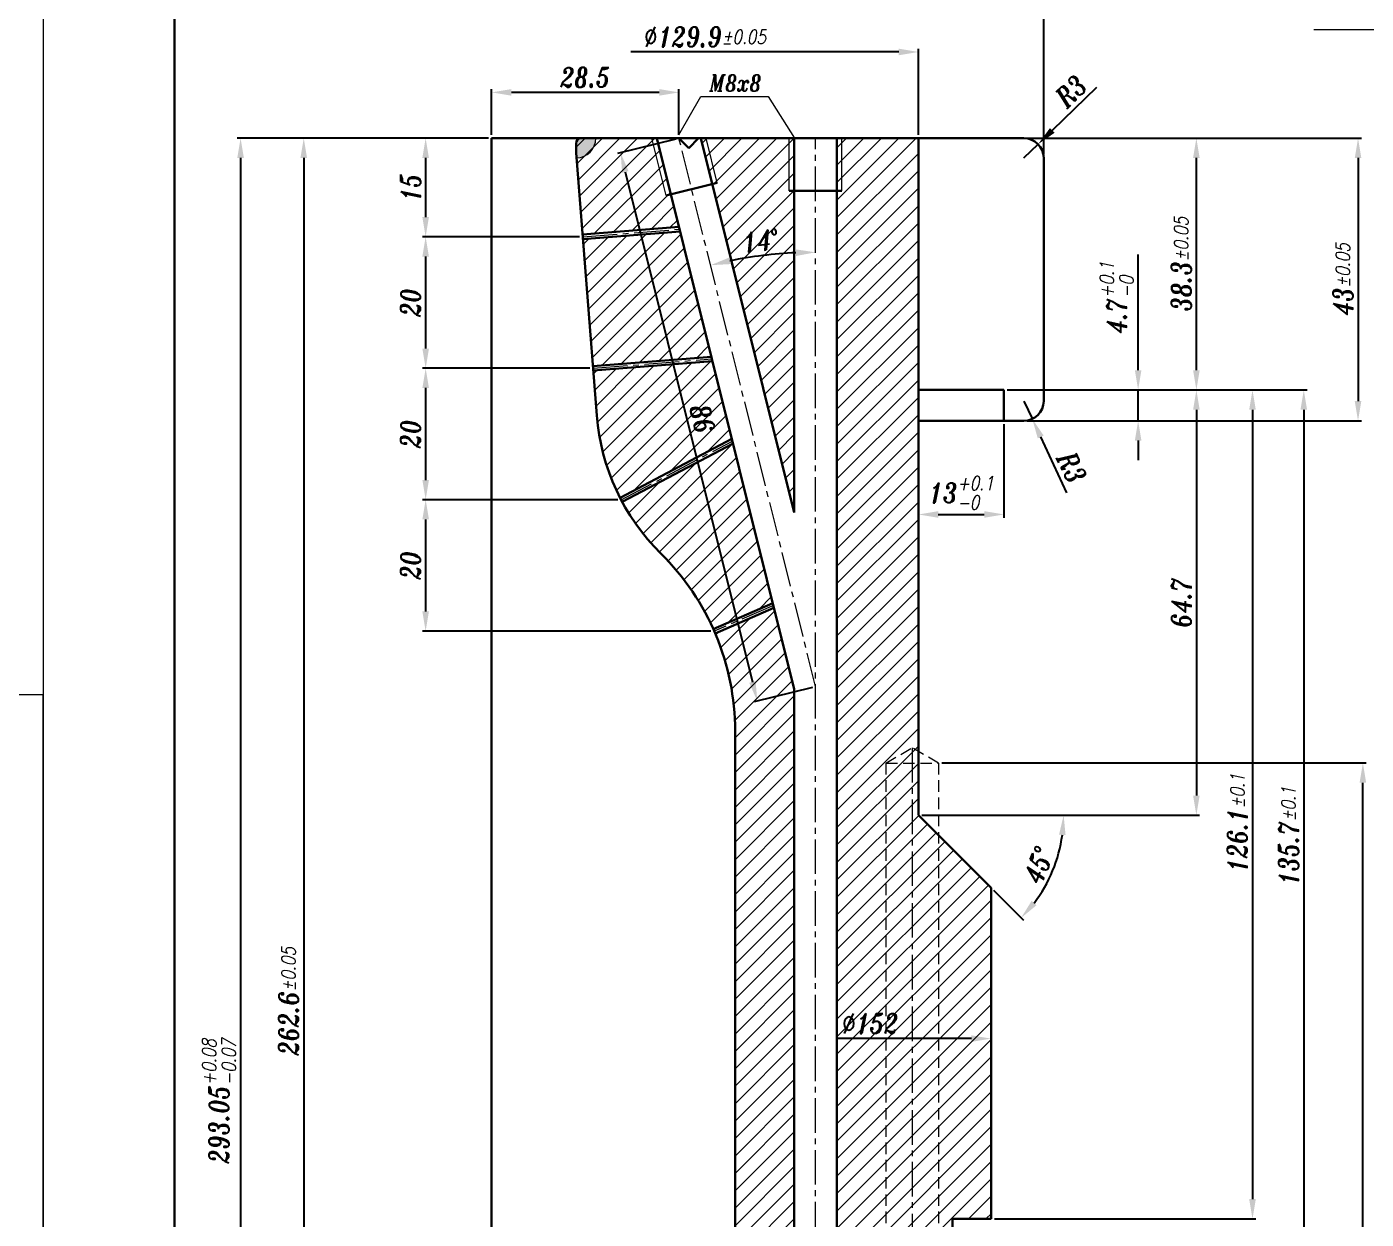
# Model space of a CAD drawing. Extents: x -409 to 884, y -94 to 506.
# Drawn here: x 9 to 212.8, y 123.1 to 304.5 of the extents above; entities that cross this region are included whole.
import ezdxf

# ---------------------------------------------------------------- set-up
doc = ezdxf.new("R2010")
doc.units = 0
doc.header["$LTSCALE"] = 7
doc.header["$MEASUREMENT"] = 0
doc.linetypes.add('CENTER2', pattern=[1.125, 0.75, -0.125, 0.125, -0.125])
doc.linetypes.add('HIDDEN', pattern=[0.375, 0.25, -0.125])
doc.layers.get('0').update_dxf_attribs({"linetype": 'CONTINUOUS', "lineweight": 15})
for name, color, linetype, lineweight in [('1', 1, 'CENTER2', 15), ('2', 2, 'HIDDEN', 15), ('3', 3, 'CONTINUOUS', 30), ('8', 251, 'CONTINUOUS', 15)]:
    doc.layers.add(name, color=color, linetype=linetype, lineweight=lineweight)
doc.styles.add('ITALICT', font='ITALICT.shx', dxfattribs={"width": 0.8, "height": 3})
doc.dimstyles.get("Standard").update_dxf_attribs({"dimtxt": 3, "dimasz": 3, "dimexe": 0.5, "dimexo": 0.5, "dimgap": 0.8, "dimtad": 1, "dimdsep": 46, "dimtxsty": 'ITALICT', "dimcen": 0.09, "dimazin": 2, "dimtfac": 1, "dimtmove": 0, "dimatfit": 3, "dimfxl": 1, "dimtolj": 1, "dimtzin": 0, "dimarcsym": 0})

# ---------------------------------------------------------------- blocks, each defined once
blk = doc.blocks.new('*D15')
at = {"color": 0, "lineweight": -2, "transparency": 16777216}
for p, q in [((79.23, 287.53), (69.19, 287.53)), ((69.69, 284.53), (69.69, 275.53)), ((93.08, 272.53), (69.19, 272.53))]:
    blk.add_line(p, q, dxfattribs=at)
at = {"color": 0, "transparency": 16777216}
for points in [[(69.19, 284.53), (70.19, 284.53), (69.69, 287.53)], [(69.19, 275.53), (70.19, 275.53), (69.69, 272.53)]]:
    blk.add_solid(points, dxfattribs=at)
at = {"color": 0, "transparency": 16777216, "insert": (67.39, 280.03), "char_height": 3, "attachment_point": 5, "rotation": 90, "style": 'ITALICT'}
blk.add_mtext('\\A1;15', dxfattribs=at)
blk = doc.blocks.new('*D16')
at = {"color": 0, "lineweight": -2, "transparency": 16777216}
for p, q in [((93.08, 272.53), (69.19, 272.53)), ((69.69, 269.53), (69.69, 255.53)), ((94.66, 252.53), (69.19, 252.53))]:
    blk.add_line(p, q, dxfattribs=at)
at = {"color": 0, "transparency": 16777216}
for points in [[(69.19, 269.53), (70.19, 269.53), (69.69, 272.53)], [(69.19, 255.53), (70.19, 255.53), (69.69, 252.53)]]:
    blk.add_solid(points, dxfattribs=at)
at = {"color": 0, "transparency": 16777216, "insert": (67.39, 262.53), "char_height": 3, "attachment_point": 5, "rotation": 90, "style": 'ITALICT'}
blk.add_mtext('\\A1;20', dxfattribs=at)
blk = doc.blocks.new('*D17')
at = {"color": 0, "lineweight": -2, "transparency": 16777216}
for p, q in [((94.66, 252.53), (69.19, 252.53)), ((69.69, 249.53), (69.69, 235.53)), ((98.92, 232.53), (69.19, 232.53))]:
    blk.add_line(p, q, dxfattribs=at)
at = {"color": 0, "transparency": 16777216}
for points in [[(69.19, 249.53), (70.19, 249.53), (69.69, 252.53)], [(69.19, 235.53), (70.19, 235.53), (69.69, 232.53)]]:
    blk.add_solid(points, dxfattribs=at)
at = {"color": 0, "transparency": 16777216, "insert": (67.39, 242.53), "char_height": 3, "attachment_point": 5, "rotation": 90, "style": 'ITALICT'}
blk.add_mtext('\\A1;20', dxfattribs=at)
blk = doc.blocks.new('*D18')
at = {"color": 0, "lineweight": -2, "transparency": 16777216}
for p, q in [((98.92, 232.53), (69.19, 232.53)), ((69.69, 229.53), (69.69, 215.53)), ((113.1, 212.53), (69.19, 212.53))]:
    blk.add_line(p, q, dxfattribs=at)
at = {"color": 0, "transparency": 16777216}
for points in [[(69.19, 229.53), (70.19, 229.53), (69.69, 232.53)], [(69.19, 215.53), (70.19, 215.53), (69.69, 212.53)]]:
    blk.add_solid(points, dxfattribs=at)
at = {"color": 0, "transparency": 16777216, "insert": (67.39, 222.53), "char_height": 3, "attachment_point": 5, "rotation": 90, "style": 'ITALICT'}
blk.add_mtext('\\A1;20', dxfattribs=at)
blk = doc.blocks.new('*D21')
at = {"color": 0, "lineweight": -2, "transparency": 16777216}
for p, q in [((157.68, 244.03), (157.68, 229.79)), ((147.68, 230.29), (154.68, 230.29))]:
    blk.add_line(p, q, dxfattribs=at)
at = {"color": 0, "transparency": 16777216}
for points in [[(147.68, 230.79), (147.68, 229.79), (144.68, 230.29)], [(154.68, 230.79), (154.68, 229.79), (157.68, 230.29)]]:
    blk.add_solid(points, dxfattribs=at)
at = {"color": 0, "transparency": 16777216, "insert": (151.18, 233.58), "char_height": 3, "attachment_point": 5, "style": 'ITALICT'}
blk.add_mtext('\\A1;13{}{\\H0.71x;\\C3;\\S+0.1^ -0;}', dxfattribs=at)
blk = doc.blocks.new('*D22')
at = {"color": 0, "lineweight": -2, "transparency": 16777216}
for p, q in [((171.77, 295.26), (165.03, 288.71)), ((160.73, 284.53), (162.88, 286.62))]:
    blk.add_line(p, q, dxfattribs=at)
at = {"color": 0, "transparency": 16777216}
blk.add_solid([(164.68, 289.07), (165.38, 288.35), (162.88, 286.62)], dxfattribs=at)
at = {"color": 0, "transparency": 16777216, "insert": (167.87, 294.68), "char_height": 3, "attachment_point": 5, "rotation": 44.194, "style": 'ITALICT'}
blk.add_mtext('\\A1;R3', dxfattribs=at)
blk = doc.blocks.new('*D23')
at = {"color": 0, "lineweight": -2, "transparency": 16777216}
for p, q in [((160.73, 247.53), (162, 244.81)), ((167.26, 233.58), (163.27, 242.09))]:
    blk.add_line(p, q, dxfattribs=at)
at = {"color": 0, "transparency": 16777216}
blk.add_solid([(163.72, 242.3), (162.82, 241.88), (162, 244.81)], dxfattribs=at)
at = {"color": 0, "transparency": 16777216, "insert": (167.98, 237.45), "char_height": 3, "attachment_point": 5, "rotation": 295.1049, "style": 'ITALICT'}
blk.add_mtext('\\A1;R3', dxfattribs=at)
blk = doc.blocks.new('*D24')
at = {"color": 0, "lineweight": -2, "transparency": 16777216}
for p, q in [((178.1, 252.23), (178.1, 269.86)), ((158.18, 249.23), (178.6, 249.23)), ((178.1, 244.53), (178.1, 249.23)), ((161.23, 244.53), (178.6, 244.53)), ((178.1, 241.53), (178.1, 238.53))]:
    blk.add_line(p, q, dxfattribs=at)
at = {"color": 0, "transparency": 16777216}
for points in [[(177.6, 252.23), (178.6, 252.23), (178.1, 249.23)], [(177.6, 241.53), (178.6, 241.53), (178.1, 244.53)]]:
    blk.add_solid(points, dxfattribs=at)
at = {"color": 0, "transparency": 16777216, "insert": (174.82, 263.27), "char_height": 3, "attachment_point": 5, "rotation": 90, "style": 'ITALICT'}
blk.add_mtext('\\A1;4.7{}{\\H0.71x;\\C3;\\S+0.1^ -0;}', dxfattribs=at)
blk = doc.blocks.new('*D25')
at = {"color": 0, "lineweight": -2, "transparency": 16777216}
for p, q in [((161.23, 287.53), (212.06, 287.53)), ((211.56, 284.53), (211.56, 247.53)), ((161.23, 244.53), (212.06, 244.53))]:
    blk.add_line(p, q, dxfattribs=at)
at = {"color": 0, "transparency": 16777216}
for points in [[(211.06, 284.53), (212.06, 284.53), (211.56, 287.53)], [(211.06, 247.53), (212.06, 247.53), (211.56, 244.53)]]:
    blk.add_solid(points, dxfattribs=at)
at = {"color": 0, "transparency": 16777216, "insert": (209.26, 266.03), "char_height": 3, "attachment_point": 5, "rotation": 90, "style": 'ITALICT'}
blk.add_mtext('\\A1;43{}{\\H0.71x;\\C3;%%p0.05}', dxfattribs=at)
blk = doc.blocks.new('*D26')
at = {"color": 0, "lineweight": -2, "transparency": 16777216}
for p, q in [((158.18, 249.23), (187.46, 249.23)), ((186.96, 246.23), (186.96, 187.53)), ((145.18, 184.53), (187.46, 184.53))]:
    blk.add_line(p, q, dxfattribs=at)
at = {"color": 0, "transparency": 16777216}
for points in [[(186.46, 246.23), (187.46, 246.23), (186.96, 249.23)], [(186.46, 187.53), (187.46, 187.53), (186.96, 184.53)]]:
    blk.add_solid(points, dxfattribs=at)
at = {"color": 0, "transparency": 16777216, "insert": (184.66, 216.88), "char_height": 3, "attachment_point": 5, "rotation": 90, "style": 'ITALICT'}
blk.add_mtext('\\A1;64.7', dxfattribs=at)
blk = doc.blocks.new('*D27')
at = {"color": 0, "lineweight": -2, "transparency": 16777216}
for p, q in [((155.79, 184.53), (167.26, 184.53)), ((156.08, 173.12), (160.65, 168.55))]:
    blk.add_line(p, q, dxfattribs=at)
blk.add_arc((144.68, 184.53), 22.09, 322.7882, 352.2118, dxfattribs=at)
at = {"color": 0, "transparency": 16777216}
for points in [[(166.06, 181.57), (167.06, 181.5), (166.76, 184.53)], [(162.64, 170.84), (161.89, 171.5), (160.29, 168.91)]]:
    blk.add_solid(points, dxfattribs=at)
at = {"color": 0, "transparency": 16777216, "insert": (162.96, 176.95), "char_height": 3, "attachment_point": 5, "rotation": 67.5, "style": 'ITALICT'}
blk.add_mtext('\\A1;45°', dxfattribs=at)
blk = doc.blocks.new('*D28')
at = {"color": 0, "lineweight": -2, "transparency": 16777216}
for p, q in [((158.18, 249.23), (196, 249.23)), ((195.5, 246.23), (195.5, 126.13)), ((156.23, 123.13), (196, 123.13))]:
    blk.add_line(p, q, dxfattribs=at)
at = {"color": 0, "transparency": 16777216}
for points in [[(195, 246.23), (196, 246.23), (195.5, 249.23)], [(195, 126.13), (196, 126.13), (195.5, 123.13)]]:
    blk.add_solid(points, dxfattribs=at)
at = {"color": 0, "transparency": 16777216, "insert": (193.2, 183.36), "char_height": 3, "attachment_point": 5, "rotation": 90, "style": 'ITALICT'}
blk.add_mtext('\\A1;126.1{}{\\H0.71x;\\C3;%%p0.1}', dxfattribs=at)
blk = doc.blocks.new('*D29')
at = {"color": 0, "lineweight": -2, "transparency": 16777216}
for p, q in [((158.18, 249.23), (203.8, 249.23)), ((203.3, 246.23), (203.3, 116.53)), ((165.38, 113.53), (203.8, 113.53))]:
    blk.add_line(p, q, dxfattribs=at)
at = {"color": 0, "transparency": 16777216}
for points in [[(202.8, 246.23), (203.8, 246.23), (203.3, 249.23)], [(202.8, 116.53), (203.8, 116.53), (203.3, 113.53)]]:
    blk.add_solid(points, dxfattribs=at)
at = {"color": 0, "transparency": 16777216, "insert": (201, 181.38), "char_height": 3, "attachment_point": 5, "rotation": 90, "style": 'ITALICT'}
blk.add_mtext('\\A1;135.7{}{\\H0.71x;\\C3;%%p0.1}', dxfattribs=at)
blk = doc.blocks.new('*D31')
at = {"color": 0, "lineweight": -2, "transparency": 16777216}
for p, q in [((79.23, 287.53), (50.64, 287.53)), ((51.14, 284.53), (51.14, 27.93)), ((79.23, 24.93), (50.64, 24.93))]:
    blk.add_line(p, q, dxfattribs=at)
at = {"color": 0, "transparency": 16777216}
for points in [[(50.64, 284.53), (51.64, 284.53), (51.14, 287.53)], [(50.64, 27.93), (51.64, 27.93), (51.14, 24.93)]]:
    blk.add_solid(points, dxfattribs=at)
at = {"color": 0, "transparency": 16777216, "insert": (48.84, 156.23), "char_height": 3, "attachment_point": 5, "rotation": 90, "style": 'ITALICT'}
blk.add_mtext('\\A1;262.6{}{\\H0.71x;\\C3;%%p0.05}', dxfattribs=at)
blk = doc.blocks.new('*D45')
at = {"color": 0, "lineweight": -2, "transparency": 16777216}
for p, q in [((79.23, 287.53), (41.03, 287.53)), ((41.53, 284.53), (41.53, -2.52)), ((79.23, -5.52), (41.03, -5.52))]:
    blk.add_line(p, q, dxfattribs=at)
at = {"color": 0, "transparency": 16777216}
for points in [[(41.03, 284.53), (42.03, 284.53), (41.53, 287.53)], [(41.03, -2.52), (42.03, -2.52), (41.53, -5.52)]]:
    blk.add_solid(points, dxfattribs=at)
at = {"color": 0, "transparency": 16777216, "insert": (38.25, 141), "char_height": 3, "attachment_point": 5, "rotation": 90, "style": 'ITALICT'}
blk.add_mtext('\\A1;293.05{}{\\H0.71x;\\C3;\\S+0.08^ -0.07;}', dxfattribs=at)
blk = doc.blocks.new('*D49')
at = {"color": 0, "lineweight": -2, "transparency": 16777216}
blk.add_line((152.73, 150.55), (132.09, 150.55), dxfattribs=at)
at = {"color": 0, "transparency": 16777216}
blk.add_solid([(152.73, 151.05), (152.73, 150.05), (155.73, 150.55)], dxfattribs=at)
at = {"color": 0, "transparency": 16777216, "insert": (137.34, 152.85), "char_height": 3, "attachment_point": 5, "style": 'ITALICT'}
blk.add_mtext('\\A1;%%c152', dxfattribs=at)
blk = doc.blocks.new('*D50')
at = {"color": 0, "lineweight": -2, "transparency": 16777216}
for p, q in [((141.68, 300.65), (100.93, 300.65)), ((144.68, 288.03), (144.68, 301.15))]:
    blk.add_line(p, q, dxfattribs=at)
at = {"color": 0, "transparency": 16777216}
blk.add_solid([(141.68, 301.15), (141.68, 300.15), (144.68, 300.65)], dxfattribs=at)
at = {"color": 0, "transparency": 16777216, "insert": (112.2, 302.95), "char_height": 3, "attachment_point": 5, "style": 'ITALICT'}
blk.add_mtext('\\A1;%%c129.9{}{\\H0.71x;\\C3;%%p0.05}', dxfattribs=at)
blk = doc.blocks.new('*D51')
at = {"color": 0, "lineweight": -2, "transparency": 16777216}
for p, q in [((163.73, 285.03), (163.73, 309.99)), ((160.73, 309.49), (116.47, 309.49))]:
    blk.add_line(p, q, dxfattribs=at)
at = {"color": 0, "transparency": 16777216}
blk.add_solid([(160.73, 309.99), (160.73, 308.99), (163.73, 309.49)], dxfattribs=at)
at = {"color": 0, "transparency": 16777216, "insert": (121.73, 311.79), "char_height": 3, "attachment_point": 5, "style": 'ITALICT'}
blk.add_mtext('\\A1;%%c168', dxfattribs=at)
blk = doc.blocks.new('*D52')
at = {"color": 0, "lineweight": -2, "transparency": 16777216}
for p, q in [((79.73, 288.03), (79.73, 295)), ((105.23, 294.5), (82.73, 294.5)), ((108.23, 288.03), (108.23, 295))]:
    blk.add_line(p, q, dxfattribs=at)
at = {"color": 0, "transparency": 16777216}
for points in [[(82.73, 295), (82.73, 294), (79.73, 294.5)], [(105.23, 295), (105.23, 294), (108.23, 294.5)]]:
    blk.add_solid(points, dxfattribs=at)
at = {"color": 0, "transparency": 16777216, "insert": (93.98, 296.8), "char_height": 3, "attachment_point": 5, "style": 'ITALICT'}
blk.add_mtext('\\A1;28.5', dxfattribs=at)
blk = doc.blocks.new('*D62')
at = {"color": 0, "lineweight": -2, "transparency": 16777216}
for p, q in [((107.74, 287.4), (98.86, 285.19)), ((100.07, 282.4), (119.42, 204.8)), ((128.54, 203.98), (119.66, 201.77))]:
    blk.add_line(p, q, dxfattribs=at)
at = {"color": 0, "transparency": 16777216}
for points in [[(100.56, 282.52), (99.59, 282.28), (99.35, 285.31)], [(119.9, 204.92), (118.93, 204.68), (120.15, 201.89)]]:
    blk.add_solid(points, dxfattribs=at)
at = {"color": 0, "transparency": 16777216, "insert": (111.81, 244.82), "char_height": 3, "attachment_point": 5, "rotation": 284, "style": 'ITALICT'}
blk.add_mtext('\\A1;86', dxfattribs=at)
blk = doc.blocks.new('*D75')
at = {"color": 0, "lineweight": -2, "transparency": 16777216}
for p, q in [((161.23, 287.53), (187.46, 287.53)), ((186.96, 252.23), (186.96, 284.53)), ((158.18, 249.23), (187.46, 249.23))]:
    blk.add_line(p, q, dxfattribs=at)
at = {"color": 0, "transparency": 16777216}
for points in [[(186.46, 284.53), (187.46, 284.53), (186.96, 287.53)], [(186.46, 252.23), (187.46, 252.23), (186.96, 249.23)]]:
    blk.add_solid(points, dxfattribs=at)
at = {"color": 0, "transparency": 16777216, "insert": (184.66, 268.38), "char_height": 3, "attachment_point": 5, "rotation": 90, "style": 'ITALICT'}
blk.add_mtext('\\A1;38.3{}{\\H0.71x;\\C3;%%p0.05}', dxfattribs=at)
blk = doc.blocks.new('*D77')
at = {"color": 0, "lineweight": -2, "transparency": 16777216}
for p, q in [((148.22, 192.48), (212.8, 192.48)), ((212.3, -2.52), (212.3, 189.48)), ((147.38, -5.52), (212.8, -5.52))]:
    blk.add_line(p, q, dxfattribs=at)
at = {"color": 0, "transparency": 16777216}
for points in [[(211.8, 189.48), (212.8, 189.48), (212.3, 192.48)], [(211.8, -2.52), (212.8, -2.52), (212.3, -5.52)]]:
    blk.add_solid(points, dxfattribs=at)
at = {"color": 0, "transparency": 16777216, "insert": (210, 93.48), "char_height": 3, "attachment_point": 5, "rotation": 90, "style": 'ITALICT'}
blk.add_mtext('\\A1;198', dxfattribs=at)
blk = doc.blocks.new('*D112')
at = {"color": 0, "linetype": 'ByBlock', "lineweight": -2, "transparency": 16777216}
blk.add_arc((129.03, 204.1), 66.07, 92.6017, 101.3983, dxfattribs=at)
at = {"color": 0, "transparency": 16777216}
for points in [[(116.08, 268.38), (115.86, 269.36), (113.04, 268.21)], [(126.02, 270.61), (126.04, 269.61), (129.03, 270.17)]]:
    blk.add_solid(points, dxfattribs=at)
at = {"color": 0, "transparency": 16777216, "insert": (120.69, 271.96), "char_height": 3, "attachment_point": 5, "rotation": 7, "style": 'ITALICT'}
blk.add_mtext('\\A1;14°', dxfattribs=at)

msp = doc.modelspace()

# ---------------------------------------------------------------- hatches: boundary and pattern name
h = msp.add_hatch(color=256)
h.dxf.hatch_style = 1
h.paths.add_polyline_path([(95.5759, 287.5253), (93.3759, 287.5253, 0.41421356), (92.5759, 286.7253), (92.5759, 285.3253), (92.6388, 284.526, 0.4080807)])
at = {"layer": '8'}
h = msp.add_hatch(dxfattribs=at)
h.set_pattern_fill('ANSI31', color=256, scale=15)
h.paths.add_polyline_path([(125.0259, 287.5253), (112.3483, 287.5253), (114.0424, 280.7306), (113.3147, 280.5492), (125.7759, 230.5702), (125.7759, 279.5253), (125.0259, 279.5253)])
h.paths.add_polyline_path([(125.7759, 287.5253), (125.0259, 287.5253), (125.0259, 279.5253), (125.7759, 279.5253)])
h.paths.add_polyline_path([(112.3483, 287.5253), (111.5754, 287.5253), (113.3147, 280.5492), (114.0424, 280.7306)])
h.paths.add_polyline_path([(104.8764, 287.5253), (93.3759, 287.5253, 0.41421356), (92.5759, 286.7253), (92.5759, 285.3253), (93.5564, 272.8742), (108.241, 274.0306)])
h.paths.add_polyline_path([(108.4127, 273.342), (93.6114, 272.1764), (95.1314, 252.8742), (113.1619, 254.2941)])
h.paths.add_polyline_path([(113.3336, 253.6055), (95.1864, 252.1764), (95.7259, 245.3253, 0.09901952), (99.263, 232.836), (116.2815, 241.7817)])
h.paths.add_polyline_path([(116.4559, 241.0826), (99.5887, 232.2164, 0.07448577), (105.47, 224.3702, -0.09306671), (113.462, 212.8454), (122.5114, 216.795)])
h.paths.add_polyline_path([(125.7759, 203.702), (122.6832, 216.1061), (113.742, 212.2039, -0.10091706), (116.7759, 197.3253), (116.7759, 44.9253, -0.04180183), (115.1009, 24.9253), (123.8477, 19.8753), (125.7759, 19.8753)])
h.paths.add_polyline_path([(125.7759, 7.4748), (125.7259, 7.4748), (117.2629, 4.3945, 0.31529879), (116.2759, 2.985), (116.2759, -3.3245, 0.31529879), (116.9339, -4.2642), (120.3971, -5.5247), (125.7759, -5.5247)])
h.paths.add_polyline_path([(149.8759, 110.2753), (135.8759, 110.2753), (133.9995, 113.5253), (135.8759, 116.7753), (149.8759, 116.7753), (149.8759, 123.1253), (155.7259, 123.1253), (155.7259, 173.4753), (144.6759, 184.5253), (144.6759, 287.5253), (132.2759, 287.5253), (132.2759, -5.5247), (146.8759, -5.5247, 0.41421356), (149.8759, -2.5247)])
h.paths.add_polyline_path([(117.6708, 269.3266), (124.2642, 270.1362), (123.7158, 274.6026), (117.1224, 273.793)], flags=24)
h.paths.add_polyline_path([(108.9348, 247.0574), (110.3206, 241.499), (114.687, 242.5877), (113.3011, 248.1461)], flags=24)
h.paths.add_polyline_path([(129.6834, 110.1467), (129.6834, 116.9039), (125.1834, 116.9039), (125.1834, 110.1467)], flags=9)
h.paths.add_polyline_path([(123.033, 89.3638), (132.4187, 89.3638), (132.4187, 93.8638), (123.033, 93.8638)], flags=9)
h.paths.add_polyline_path([(140.2973, 101.3348), (145.4545, 101.3348), (145.4545, 105.8348), (140.2973, 105.8348)], flags=24)
h.paths.add_polyline_path([(140.835, 94.2824), (145.9922, 94.2824), (145.9922, 98.7824), (140.835, 98.7824)], flags=24)
h.paths.add_polyline_path([(134.7748, 6.0894), (136.0474, -1.1279), (140.479, -0.3464), (139.2065, 6.8708)], flags=24)
h.paths.add_polyline_path([(132.137, 150.5987), (142.5513, 150.5987), (142.5513, 155.0987), (132.137, 155.0987)], flags=9)

# ---------------------------------------------------------------- linework, layer by layer
for p, q in [((11.4997, 506.465), (11.4997, -94.1371)), ((204.8304, 304.0703), (260.2041, 304.0703)), ((108.2259, 288.0253), (111.5722, 293.8816)), ((111.5722, 293.8816), (121.8098, 293.8816)), ((121.8098, 293.8816), (125.7997, 287.5253)), ((106.2801, 278.7953), (104.1034, 287.5253)), ((114.0424, 280.7306), (112.3483, 287.5253)), ((125.0259, 279.5253), (125.0259, 287.5253)), ((133.0259, 279.5253), (133.0259, 287.5253)), ((11.4997, 202.8629), (-198.5003, 202.8629)), ((11.4997, -94.1371), (11.4997, 202.8629))]:
    msp.add_line(p, q)
msp.add_arc((92.5759, 287.5253), 3, 271.202306, 0)
at = {"layer": '1'}
for p, q in [((129.0259, 204.1011), (108.2259, 287.5253)), ((129.0259, -5.5247), (129.0259, 287.5253)), ((93.5839, 272.5253), (108.3268, 273.6863)), ((95.1589, 252.5253), (113.2477, 253.9498)), ((99.4242, 232.5253), (116.3687, 241.4322)), ((122.5973, 216.4506), (113.6035, 212.5253)), ((143.7185, 194.7847), (143.7185, -5.5247))]:
    msp.add_line(p, q, dxfattribs=at)
at = {"layer": '2'}
for p, q in [((139.7185, 192.4753), (143.7185, 194.7847)), ((147.7185, 192.4753), (143.7185, 194.7847)), ((139.7185, 192.4753), (139.7185, -5.5247)), ((139.7185, 192.4753), (147.7185, 192.4753)), ((147.7185, 192.4753), (147.7185, -5.4039))]:
    msp.add_line(p, q, dxfattribs=at)
at = {"layer": '3'}
for p, q in [((31.4997, 501.465), (31.4997, -89.1371)), ((79.7259, 287.5253), (79.7259, -5.5247)), ((79.7259, 287.5253), (160.7259, 287.5253)), ((125.7759, 203.702), (104.8764, 287.5253)), ((109.7259, 286.0253), (108.2259, 287.5253)), ((109.7259, 286.0253), (111.2259, 287.5253)), ((125.7759, 230.5702), (111.5754, 287.5253)), ((125.7759, 230.5702), (125.7759, 287.5253)), ((132.2759, -5.5247), (132.2759, 287.5253)), ((144.6759, 287.5253), (144.6759, 184.5253)), ((92.5759, 286.7253), (92.5759, 285.3253)), ((92.5759, 285.3253), (95.7259, 245.3253)), ((163.7259, 284.5253), (163.7259, 247.5253)), ((106.2801, 278.7953), (114.0424, 280.7306)), ((125.0259, 279.5253), (133.0259, 279.5253)), ((93.5564, 272.8742), (108.241, 274.0306)), ((93.6114, 272.1764), (108.4127, 273.342)), ((95.1314, 252.8742), (113.1619, 254.2941)), ((95.1864, 252.1764), (113.3336, 253.6055)), ((144.6759, 249.2253), (157.6759, 249.2253)), ((157.6759, 249.2253), (157.6759, 244.5253)), ((144.6759, 244.5253), (160.7259, 244.5253)), ((99.263, 232.836), (116.2815, 241.7817)), ((99.5887, 232.2164), (116.4559, 241.0826)), ((122.5114, 216.795), (113.462, 212.8454)), ((122.6832, 216.1061), (113.742, 212.2039)), ((125.7759, -5.5247), (125.7759, 203.702)), ((116.7759, 44.9253), (116.7759, 197.3253)), ((144.6759, 184.5253), (155.7259, 173.4753)), ((155.7259, 173.4753), (155.7259, 123.1253)), ((149.8759, 123.1253), (155.7259, 123.1253)), ((149.8759, 123.1253), (149.8759, -2.5247))]:
    msp.add_line(p, q, dxfattribs=at)
for centre, radius, start, end in [((93.3759, 286.7253), 0.8, 90, 180), ((160.7259, 284.5253), 3, 0, 90), ((160.7259, 247.5253), 3, 270, 0), ((128.7178, 247.9234), 33.094, 184.50275, 225.373966), ((78.7759, 197.3253), 38, 0, 45.373966)]:
    msp.add_arc(centre, radius, start, end, dxfattribs=at)

# ---------------------------------------------------------------- texts
at = {"style": 'ITALICT', "width": 0.8}
msp.add_text('M8x8', height=2.5, dxfattribs=at).set_placement((112.8879, 294.6658))

# ---------------------------------------------------------------- dimensions: what is measured, and where the dimension line sits
for base, p1, p2, text, override, picture, middle in [((79.7259, 309.485), (163.7259, 284.5253), (79.7259, 287.5253), '%%c<>', {"dimlfac": 2, "dimse2": 1, "dimsd2": 1}, '*D51', (121.7259, 311.785)), ((79.7259, 300.6467), (144.6759, 287.5253), (79.7259, 287.5253), '%%c<>{}{\\H0.71x;\\C3;%%p0.05}', {"dimlfac": 2, "dimse2": 1, "dimsd2": 1, "dimtp": 0.05, "dimtm": 0.05}, '*D50', (112.2009, 302.9467)), ((157.6759, 230.2929), (144.6759, 230.2929), (157.6759, 244.5253), '<>{}{\\H0.71x;\\C3;\\S+0.1^ -0;}', {"dimtp": 0.1, "dimtm": 0}, '*D21', (151.1759, 233.5779))]:
    dim = msp.add_linear_dim(base=base, p1=p1, p2=p2, text=text, dimstyle='Standard', override=override)
    dim.commit()
    dim.dimension.update_dxf_attribs({"geometry": picture, "text_midpoint": middle})
dim = msp.add_linear_dim(base=(79.7259, 294.4978), p1=(108.2259, 287.5253), p2=(79.7259, 287.5253), dimstyle='Standard')
dim.commit()
dim.dimension.update_dxf_attribs({"geometry": '*D52', "text_midpoint": (93.9759, 296.7978)})
for center, mpoint, picture, middle in [((160.7259, 284.5253), (162.8768, 286.6166), '*D22', (167.8698, 294.6789)), ((160.7259, 247.5253), (161.9987, 244.8087), '*D23', (167.9848, 237.4537))]:
    dim = msp.add_radius_dim(center=center, mpoint=mpoint, dimstyle='Standard')
    dim.commit()
    dim.dimension.update_dxf_attribs({"geometry": picture, "text_midpoint": middle})
dim = msp.add_linear_dim(base=(41.5305, -5.5247), p1=(79.7259, 287.5253), p2=(79.7259, -5.5247), angle=90, text='<>{}{\\H0.71x;\\C3;\\S+0.08^ -0.07;}', dimstyle='Standard', override={"dimtp": 0.08, "dimtm": 0.07})
dim.commit()
dim.dimension.update_dxf_attribs({"geometry": '*D45', "text_midpoint": (38.2455, 141.0003)})
for base, p1, p2, text, override, picture, middle in [((51.1384, 24.9253), (79.7259, 287.5253), (79.7259, 24.9253), '<>{}{\\H0.71x;\\C3;%%p0.05}', {"dimtp": 0.05, "dimtm": 0.05}, '*D31', (51.1384, 156.2253)), ((186.9574, 287.5253), (157.6759, 249.2253), (160.7259, 287.5253), '<>{}{\\H0.71x;\\C3;%%p0.05}', {"dimtp": 0.05, "dimtm": 0.05}, '*D75', (186.9574, 268.3753)), ((211.5558, 244.5253), (160.7259, 287.5253), (160.7259, 244.5253), '<>{}{\\H0.71x;\\C3;%%p0.05}', {"dimtp": 0.05, "dimtm": 0.05}, '*D25', (211.5558, 266.0253)), ((178.1032, 244.5253), (157.6759, 249.2253), (160.7259, 244.5253), '<>{}{\\H0.71x;\\C3;\\S+0.1^ -0;}', {"dimtp": 0.1, "dimtm": 0}, '*D24', (178.1032, 263.2689)), ((195.5008, 123.1253), (157.6759, 249.2253), (155.7259, 123.1253), '<>{}{\\H0.71x;\\C3;%%p0.1}', {"dimtp": 0.1, "dimtm": 0.1}, '*D28', (195.5008, 183.3626)), ((203.3002, 113.5253), (157.6759, 249.2253), (164.8759, 113.5253), '<>{}{\\H0.71x;\\C3;%%p0.1}', {"dimtp": 0.1, "dimtm": 0.1}, '*D29', (203.3002, 181.3753))]:
    dim = msp.add_linear_dim(base=base, p1=p1, p2=p2, angle=90, text=text, dimstyle='Standard', override=override)
    dim.commit()
    dim.dimension.update_dxf_attribs({"geometry": picture, "text_midpoint": middle, "dimtype": 160})
for base, p1, p2, picture, middle in [((69.6891, 272.5253), (79.7259, 287.5253), (93.5839, 272.5253), '*D15', (67.3891, 280.0253)), ((186.9574, 184.5253), (157.6759, 249.2253), (144.6759, 184.5253), '*D26', (184.6574, 216.8753))]:
    dim = msp.add_linear_dim(base=base, p1=p1, p2=p2, angle=90, dimstyle='Standard')
    dim.commit()
    dim.dimension.update_dxf_attribs({"geometry": picture, "text_midpoint": middle})
dim = msp.add_linear_dim(base=(120.1455, 201.8869), p1=(108.2259, 287.5253), p2=(129.0259, 204.1011), angle=284, dimstyle='Standard', override={"dimdec": 1})
dim.commit()
dim.dimension.update_dxf_attribs({"geometry": '*D62', "text_midpoint": (109.5792, 244.2661), "dimtype": 161})
dim = msp.add_angular_dim_2l(base=(123.6503, 269.9552), line1=((129.0259, -5.5247), (129.0259, 287.5253)), line2=((129.0259, 204.1011), (108.2259, 287.5253)), dimstyle='Standard', override={"dimarcsym": 1})
dim.commit()
dim.dimension.update_dxf_attribs({"geometry": '*D112', "text_midpoint": (120.6933, 271.9646)})
for base, p1, p2, picture, middle in [((69.6891, 252.5253), (93.5839, 272.5253), (95.1589, 252.5253), '*D16', (67.3891, 262.5253)), ((69.6891, 232.5253), (95.1589, 252.5253), (99.4242, 232.5253), '*D17', (67.3891, 242.5253)), ((69.6891, 212.5253), (99.4242, 232.5253), (113.6035, 212.5253), '*D18', (67.3891, 222.5253))]:
    dim = msp.add_linear_dim(base=base, p1=p1, p2=p2, angle=90, dimstyle='Standard', override={"dimtmove": 1})
    dim.commit()
    dim.dimension.update_dxf_attribs({"geometry": picture, "text_midpoint": middle})
dim = msp.add_linear_dim(base=(212.3002, 192.4753), p1=(146.8759, -5.5247), p2=(147.7185, 192.4753), angle=90, dimstyle='Standard')
dim.commit()
dim.dimension.update_dxf_attribs({"geometry": '*D77', "text_midpoint": (212.3002, 93.4753), "dimtype": 160})
dim = msp.add_angular_dim_2l(base=(163.8041, 173.4817), line1=((144.6759, 184.5253), (155.2886, 184.5253)), line2=((144.6759, 184.5253), (155.7259, 173.4753)), dimstyle='Standard')
dim.commit()
dim.dimension.update_dxf_attribs({"geometry": '*D27', "text_midpoint": (162.957, 176.953)})
dim = msp.add_linear_dim(base=(79.7259, 150.5487), p1=(155.7259, 150.5487), p2=(79.7259, 147.3003), text='%%c<>', dimstyle='Standard', override={"dimlfac": 2, "dimse2": 1, "dimsd2": 1})
dim.commit()
dim.dimension.update_dxf_attribs({"geometry": '*D49', "text_midpoint": (137.3441, 150.5487), "dimtype": 160})

doc.saveas('drawing.dxf')
